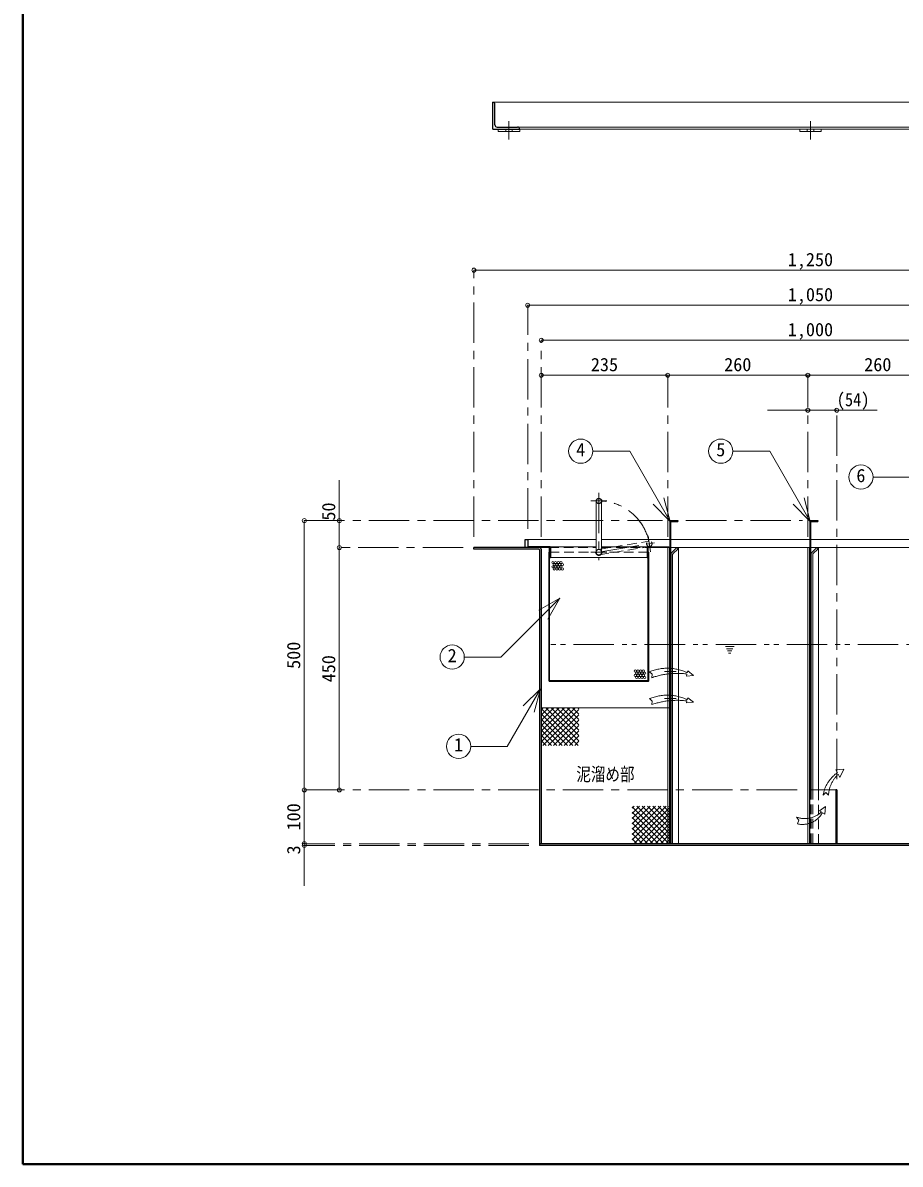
# Model space of a CAD drawing. Units: millimetres at full size, sheet at 1:15; some dimension numbers follow another scale. Extents: x -3184 to 2891, y -2037 to 2178.
# Drawn here: x -3184 to -1555, y -2037 to 82 of the extents above; entities that cross this region are included whole.
import ezdxf
from ezdxf.enums import TextEntityAlignment as Align

# ---------------------------------------------------------------- set-up
doc = ezdxf.new("R2010")
doc.units = ezdxf.units.MM
doc.header["$LTSCALE"] = 15
doc.header["$PDMODE"] = 32
doc.header["$PDSIZE"] = 7.5
for name, pattern in [('CHAIN1', [8, 5, -1, 1, -1]), ('DASHED1', [1.8, 1.2, -0.6]), ('DOUBLE_CHAIN1', [8.8, 5, -1, 0.6, -0.6, 0.6, -1])]:
    doc.linetypes.add(name, pattern=pattern)
doc.layers.add('0-0', color=4, linetype='Continuous', lineweight=9)
doc.styles.add('ＭＳ ゴシック', font='')
doc.styles.get('ＭＳ ゴシック').set_extended_font_data('MS Gothic')

msp = doc.modelspace()

# ---------------------------------------------------------------- linework, layer by layer
at = {"layer": '0-0', "color": 1, "lineweight": 40}
for p, q in [((-3184.2, -2037.13), (-3184.2, 2177.87)), ((2890.8, -2037.13), (-3184.2, -2037.13))]:
    msp.add_line(p, q, dxfattribs=at)
at = {"layer": '0-0', "color": 5, "lineweight": 25}
for p, q in [((-2311.7, -115.33), (-2311.7, -65.33)), ((-2307.7, -107.33), (-2307.7, -69.33)), ((-2311.7, -115.33), (-2261.7, -115.33)), ((-2303.7, -111.33), (-2265.7, -111.33)), ((-1982.95, -843.63), (-1982.95, -1442.13)), ((-1981.45, -842.13), (-1967.95, -842.13)), ((-1981.45, -844.38), (-1981.45, -1442.13)), ((-1980.7, -843.63), (-1967.95, -843.63)), ((-1967.95, -842.13), (-1967.95, -843.63)), ((-1722.95, -843.63), (-1722.95, -1342.13)), ((-1721.45, -842.13), (-1707.95, -842.13)), ((-1721.45, -844.38), (-1721.45, -1342.13)), ((-1720.7, -843.63), (-1707.95, -843.63)), ((-1707.95, -842.13), (-1707.95, -843.63)), ((-2246.7, -877.13), (-2246.7, -892.13)), ((-2346.7, -895.13), (-2346.7, -892.13)), ((-2206.95, -892.13), (-2346.7, -892.13)), ((-2226.2, -895.13), (-2346.7, -895.13)), ((-2244.7, -890.63), (-2244.7, -892.13)), ((-2206.2, -890.63), (-2244.7, -890.63)), ((-2224.7, -896.63), (-2224.7, -1445.13)), ((-2221.7, -895.13), (-2221.7, -1442.13)), ((-2207.2, -900.63), (-2206.2, -900.63)), ((-2207.2, -1139.63), (-2207.2, -900.63)), ((-2206.2, -1139.13), (-2206.2, -892.88)), ((-2206.2, -910.63), (-2204.7, -910.63)), ((-2204.7, -892.13), (-2204.7, -910.63)), ((-2024.7, -892.13), (-2024.7, -910.63)), ((-2024.7, -910.63), (-2023.2, -910.63)), ((-2023.2, -890.63), (-1984.7, -890.63)), ((-2023.2, -1139.13), (-2023.2, -892.88)), ((-2023.2, -900.63), (-2022.2, -900.63)), ((-1984.7, -892.13), (-2022.45, -892.13)), ((-2022.2, -1139.63), (-2022.2, -900.63)), ((-1984.7, -892.13), (-1984.7, -890.63)), ((-2023.2, -1140.63), (-2206.2, -1140.63)), ((-2023.7, -1139.63), (-2205.7, -1139.63)), ((-1721.45, -1342.13), (-1722.95, -1342.13)), ((-1674.45, -1342.13), (-1674.45, -1442.13)), ((-1672.95, -1342.13), (-1674.45, -1342.13)), ((-1672.95, -1342.13), (-1672.95, -1442.13)), ((-1218.7, -1442.13), (-2224.7, -1442.13))]:
    msp.add_line(p, q, dxfattribs=at)
at = {"layer": '0-0', "color": 7, "lineweight": 18}
for p, q in [((-1131.7, -65.33), (-2311.7, -65.33)), ((-2265.7, -111.33), (-1177.7, -111.33)), ((-2261.7, -115.33), (-1181.7, -115.33)), ((-2125.81, -713.21), (-2057.36, -713.21)), ((-1982.12, -843.53), (-2057.36, -713.21)), ((-1865.81, -713.21), (-1797.36, -713.21)), ((-1722.12, -843.53), (-1797.36, -713.21)), ((-1605.63, -761.29), (-1537.18, -761.29)), ((-1982.12, -843.53), (-1993.76, -800.07)), ((-1722.12, -843.53), (-1733.76, -800.07)), ((-2119.7, -805.76), (-2119.7, -900.63)), ((-2109.7, -805.63), (-2109.7, -900.63)), ((-1982.12, -843.53), (-2013.94, -811.71)), ((-1722.12, -843.53), (-1753.94, -811.71)), ((-1986.7, -1442.13), (-1986.7, -892.13)), ((-1984.7, -892.13), (-1983.7, -892.13)), ((-1983.7, -1442.13), (-1983.7, -892.13)), ((-1980.7, -904.37), (-1980.7, -1442.13)), ((-1979.82, -902.25), (-1969.7, -892.13)), ((-1977.7, -904.99), (-1977.7, -1442.13)), ((-1977.26, -903.93), (-1967.58, -894.25)), ((-1969.7, -892.13), (-1967.58, -894.25)), ((-1726.7, -892.13), (-1723.7, -892.13)), ((-1726.7, -1442.13), (-1726.7, -892.13)), ((-1723.7, -1442.13), (-1723.7, -892.13)), ((-1720.7, -904.37), (-1720.7, -1342.13)), ((-1719.82, -902.25), (-1709.7, -892.13)), ((-1717.7, -904.99), (-1717.7, -1342.13)), ((-1717.26, -903.93), (-1707.58, -894.25)), ((-1709.7, -892.13), (-1707.58, -894.25)), ((-2187.09, -985.86), (-2296.76, -1095.52)), ((-2187.09, -985.86), (-2226.06, -1008.36)), ((-2187.09, -985.86), (-2209.59, -1024.83)), ((-2364.51, -1095.52), (-2296.76, -1095.52)), ((-2223.35, -1154.49), (-2285.01, -1261.28)), ((-2223.35, -1154.49), (-2255.17, -1186.31)), ((-2223.35, -1154.49), (-2235, -1197.95)), ((-2352.67, -1261.28), (-2285.01, -1261.28)), ((-1722.95, -1342.13), (-1722.95, -1442.13)), ((-1721.45, -1342.13), (-1674.45, -1342.13))]:
    msp.add_line(p, q, dxfattribs=at)
at = {"layer": '0-0', "linetype": 'CHAIN1'}
for p, q in [((-2281.7, -134.33), (-2281.7, -100.33)), ((-1721.7, -134.33), (-1721.7, -100.33)), ((-2346.7, -872.13), (-2346.7, -377.13)), ((-2246.7, -857.13), (-2246.7, -442.13)), ((-2221.7, -872.13), (-2221.7, -507.13)), ((-1986.7, -872.13), (-1986.7, -572.13)), ((-1726.7, -872.13), (-1726.7, -572.13)), ((-1672.95, -1322.13), (-1672.95, -637.13)), ((-2114.7, -790.63), (-2114.7, -915.63)), ((-2129.7, -805.63), (-2099.7, -805.63)), ((-2661.7, -842.13), (-1996.45, -842.13)), ((-1952.95, -842.13), (-1736.45, -842.13)), ((-2114.7, -900.63), (-2006.17, -882.73)), ((-2018.53, -899.97), (-2023.41, -870.37)), ((-2366.7, -892.13), (-2596.7, -892.13)), ((-2129.7, -900.63), (-2099.7, -900.63)), ((-1992.95, -1122.13), (-1971.45, -1122.13)), ((-1992.95, -1172.13), (-1971.45, -1172.13)), ((-2661.7, -1342.13), (-1742.95, -1342.13)), ((-2244.7, -1442.13), (-2661.7, -1442.13)), ((-2244.7, -1445.13), (-2661.7, -1445.13))]:
    msp.add_line(p, q, dxfattribs=at)
at = {"layer": '0-0'}
for p, q in [((-2301.7, -119.33), (-2301.7, -115.33)), ((-2301.7, -119.33), (-2261.7, -119.33)), ((-2261.7, -119.33), (-2261.7, -115.33)), ((-1741.7, -119.33), (-1741.7, -115.33)), ((-1741.7, -119.33), (-1701.7, -119.33)), ((-1701.7, -119.33), (-1701.7, -115.33)), ((-2346.7, -377.13), (-1096.7, -377.13)), ((-1196.7, -442.13), (-2246.7, -442.13)), ((-2221.7, -507.13), (-1221.7, -507.13)), ((-1986.7, -572.13), (-2221.7, -572.13)), ((-1726.7, -572.13), (-1986.7, -572.13)), ((-1466.7, -572.13), (-1726.7, -572.13)), ((-1597.95, -637.13), (-1801.7, -637.13)), ((-2596.7, -767.13), (-2596.7, -892.13)), ((-2661.7, -842.13), (-2661.7, -1342.13)), ((-2246.7, -877.13), (-2119.7, -877.13)), ((-2109.7, -877.13), (-1982.95, -877.13)), ((-1981.45, -877.13), (-1722.95, -877.13)), ((-1721.45, -877.13), (-1196.7, -877.13)), ((-2596.7, -892.13), (-2596.7, -1342.13)), ((-2206.2, -890.63), (-2119.7, -890.63)), ((-2204.7, -910.63), (-2024.7, -910.63)), ((-2109.7, -890.63), (-2023.2, -890.63)), ((-1984.7, -892.13), (-1982.95, -892.13)), ((-1981.45, -892.13), (-1726.7, -892.13)), ((-1966.7, -1442.13), (-1966.7, -892.13)), ((-1723.7, -892.13), (-1722.95, -892.13)), ((-1721.45, -892.13), (-1466.7, -892.13)), ((-1706.7, -1342.13), (-1706.7, -892.13)), ((-2221.7, -1252.67), (-2158.66, -1189.63)), ((-2221.7, -1242.77), (-2168.56, -1189.63)), ((-2221.7, -1232.87), (-2178.46, -1189.63)), ((-2221.7, -1222.97), (-2188.36, -1189.63)), ((-2221.7, -1213.07), (-2198.26, -1189.63)), ((-2221.7, -1203.17), (-2208.16, -1189.63)), ((-2221.7, -1193.27), (-2218.06, -1189.63)), ((-2221.7, -1189.63), (-1982.95, -1189.63)), ((-2221.7, -1190.98), (-2153.05, -1259.63)), ((-2221.7, -1200.88), (-2162.95, -1259.63)), ((-2218.76, -1259.63), (-2151.7, -1192.57)), ((-2213.15, -1189.63), (-2151.7, -1251.08)), ((-2208.86, -1259.63), (-2151.7, -1202.47)), ((-2203.25, -1189.63), (-2151.7, -1241.18)), ((-2193.35, -1189.63), (-2151.7, -1231.28)), ((-2183.45, -1189.63), (-2151.7, -1221.38)), ((-2173.55, -1189.63), (-2151.7, -1211.48)), ((-2163.65, -1189.63), (-2151.7, -1201.58)), ((-2153.75, -1189.63), (-2151.7, -1191.68)), ((-2221.7, -1210.78), (-2172.85, -1259.63)), ((-2221.7, -1220.68), (-2182.75, -1259.63)), ((-2198.96, -1259.63), (-2151.7, -1212.37)), ((-2189.07, -1259.63), (-2151.7, -1222.27)), ((-2221.7, -1230.58), (-2192.65, -1259.63)), ((-2221.7, -1240.48), (-2202.55, -1259.63)), ((-2221.7, -1250.38), (-2212.45, -1259.63)), ((-2179.17, -1259.63), (-2151.7, -1232.17)), ((-2169.27, -1259.63), (-2151.7, -1242.07)), ((-2159.37, -1259.63), (-2151.7, -1251.97)), ((-2661.7, -1342.13), (-2661.7, -1442.13)), ((-2052.95, -1435.17), (-1989.91, -1372.13)), ((-2052.95, -1425.27), (-1999.81, -1372.13)), ((-2052.95, -1415.37), (-2009.71, -1372.13)), ((-2052.95, -1405.47), (-2019.61, -1372.13)), ((-2052.95, -1395.57), (-2029.51, -1372.13)), ((-2052.95, -1385.67), (-2039.41, -1372.13)), ((-2052.95, -1375.77), (-2049.31, -1372.13)), ((-2052.95, -1373.48), (-1984.3, -1442.13)), ((-2050.01, -1442.13), (-1982.95, -1375.07)), ((-2044.4, -1372.13), (-1982.95, -1433.58)), ((-2034.5, -1372.13), (-1982.95, -1423.68)), ((-2024.6, -1372.13), (-1982.95, -1413.78)), ((-2014.7, -1372.13), (-1982.95, -1403.88)), ((-2004.8, -1372.13), (-1982.95, -1393.98)), ((-1994.9, -1372.13), (-1982.95, -1384.08)), ((-1985, -1372.13), (-1982.95, -1374.18)), ((-2052.95, -1383.38), (-1994.2, -1442.13)), ((-2052.95, -1393.28), (-2004.1, -1442.13)), ((-2040.11, -1442.13), (-1982.95, -1384.97)), ((-2030.21, -1442.13), (-1982.95, -1394.87)), ((-2052.95, -1403.18), (-2014, -1442.13)), ((-2052.95, -1413.08), (-2023.9, -1442.13)), ((-2020.32, -1442.13), (-1982.95, -1404.77)), ((-2010.42, -1442.13), (-1982.95, -1414.67)), ((-2052.95, -1422.98), (-2033.8, -1442.13)), ((-2052.95, -1432.88), (-2043.7, -1442.13)), ((-2000.52, -1442.13), (-1982.95, -1424.57)), ((-1990.62, -1442.13), (-1982.95, -1434.47)), ((-2661.7, -1442.13), (-2661.7, -1520.13))]:
    msp.add_line(p, q, dxfattribs=at)
at = {"layer": '0-0', "linetype": 'DASHED1'}
for p, q in [((-2287.7, -119.33), (-2287.7, -115.33)), ((-2275.7, -119.33), (-2275.7, -115.33)), ((-1727.7, -119.33), (-1727.7, -115.33)), ((-1715.7, -119.33), (-1715.7, -115.33)), ((-2115.52, -895.7), (-2021.78, -880.24)), ((-2113.89, -905.56), (-2020.15, -890.11)), ((-2206.95, -892.13), (-2119.7, -892.13)), ((-2206.2, -900.63), (-2129.7, -900.63)), ((-2109.7, -892.13), (-2022.45, -892.13)), ((-2023.2, -900.63), (-2099.7, -900.63)), ((-1721.45, -1342.13), (-1721.45, -1442.13)), ((-1720.7, -1342.13), (-1720.7, -1442.13)), ((-1717.7, -1342.13), (-1717.7, -1442.13)), ((-1706.7, -1442.13), (-1706.7, -1342.13))]:
    msp.add_line(p, q, dxfattribs=at)
at = {"layer": '0-0', "linetype": 'DOUBLE_CHAIN1'}
for p, q in [((-1426.7, -1072.13), (-2211.7, -1072.13)), ((-1863.7, -1076.13), (-1879.7, -1076.13)), ((-1865.7, -1080.13), (-1877.7, -1080.13)), ((-1867.7, -1084.13), (-1875.7, -1084.13)), ((-1869.7, -1088.13), (-1873.7, -1088.13)), ((-1949.56, -1121.1), (-1950.53, -1124.66)), ((-1951.16, -1126.98), (-1952.17, -1130.68)), ((-1951.16, -1176.98), (-1952.17, -1180.68)), ((-1949.56, -1171.1), (-1950.53, -1174.66)), ((-1671.77, -1310.35), (-1674.82, -1304.6)), ((-1670.1, -1313.13), (-1667.24, -1319.31)), ((-1705.07, -1380.75), (-1693.89, -1373.11)), ((-1695.38, -1387.45), (-1693.89, -1373.11)), ((-1705.07, -1380.75), (-1701.6, -1383.15)), ((-1699.56, -1384.56), (-1695.38, -1387.45))]:
    msp.add_line(p, q, dxfattribs=at)
at = {"layer": '0-0', "color": 7, "linetype": 'DASHED1', "lineweight": 18}
for p, q in [((-1982.95, -1109.63), (-1981.45, -1109.63)), ((-1982.95, -1134.63), (-1981.45, -1134.63)), ((-1982.95, -1159.63), (-1981.45, -1159.63)), ((-1982.95, -1184.63), (-1981.45, -1184.63))]:
    msp.add_line(p, q, dxfattribs=at)
at = {"layer": '0-0', "color": 5, "lineweight": 25}
for points in [[(-2251.7, -892.13), (-2251.7, -877.13), (-2246.7, -877.13)], [(-1218.7, -1082.63), (-1218.7, -1445.13), (-2224.7, -1445.13)]]:
    msp.add_lwpolyline(points, dxfattribs=at)
at = {"layer": '0-0', "linetype": 'DOUBLE_CHAIN1'}
for points in [[(-2020.51, -1122.71), (-2015.71, -1127.15), (-2016.33, -1133.82)], [(-1949.56, -1121.1), (-1939.18, -1129.52), (-1952.17, -1130.68)], [(-2020.51, -1172.71), (-2015.71, -1177.15), (-2016.33, -1183.82)], [(-1949.56, -1171.1), (-1939.18, -1179.52), (-1952.17, -1180.68)], [(-1674.82, -1304.6), (-1659.65, -1303.69), (-1667.24, -1319.31)], [(-1698.17, -1351.78), (-1693.05, -1346.78), (-1688.3, -1352.06)], [(-1747.46, -1392.68), (-1743.19, -1398.54), (-1745.62, -1405.36)]]:
    msp.add_lwpolyline(points, dxfattribs=at)
at = {"layer": '0-0', "color": 7, "lineweight": 18}
for centre in [(-2148.31, -713.21), (-1888.31, -713.21), (-1628.13, -761.29), (-2387.01, -1095.52), (-2375.17, -1261.28)]:
    msp.add_circle(centre, 22.5, dxfattribs=at)
at = {"layer": '0-0', "color": 5, "lineweight": 25}
msp.add_circle((-2114.7, -805.63), 5, dxfattribs=at)
at = {"layer": '0-0', "linetype": 'DASHED1'}
msp.add_circle((-2020.97, -885.17), 5, dxfattribs=at)
at = {"layer": '0-0'}
for centre in [(-2200.06, -919.89), (-2200.06, -927.89), (-2197.56, -923.89), (-2197.56, -931.89), (-2195.06, -919.89), (-2195.06, -927.89), (-2192.56, -923.89), (-2192.56, -931.89), (-2190.06, -919.89), (-2190.06, -927.89), (-2187.56, -923.89), (-2187.56, -931.89), (-2185.06, -919.89), (-2185.06, -927.89), (-2182.56, -923.89), (-2182.56, -931.89), (-2047.06, -1121.43), (-2042.06, -1121.43), (-2037.06, -1121.43), (-2032.06, -1121.43), (-2047.06, -1129.43), (-2044.56, -1125.43), (-2044.56, -1133.43), (-2042.06, -1129.43), (-2039.56, -1125.43), (-2039.56, -1133.43), (-2037.06, -1129.43), (-2034.56, -1125.43), (-2034.56, -1133.43), (-2032.06, -1129.43), (-2029.56, -1125.43), (-2029.56, -1133.43)]:
    msp.add_circle(centre, 2, dxfattribs=at)
at = {"layer": '0-0', "color": 5, "lineweight": 25}
for centre, radius, start, end in [((-2311.7, -69.33), 4, 0, 90), ((-2303.7, -107.33), 4, 180, 270), ((-2265.7, -115.33), 4, 0, 90), ((-1981.45, -843.63), 1.5, 90, 180), ((-1980.7, -844.38), 0.75, 90, 180), ((-1721.45, -843.63), 1.5, 90, 180), ((-1720.7, -844.38), 0.75, 90, 180), ((-2226.2, -896.63), 1.5, 0, 90), ((-2224.7, -895.13), 3, 0, 90), ((-2206.95, -892.88), 0.75, 0, 90), ((-2206.2, -892.13), 1.5, 0, 90), ((-2023.2, -892.13), 1.5, 90, 180), ((-2022.45, -892.88), 0.75, 90, 180), ((-2206.2, -1139.63), 1, 180, 270), ((-2205.7, -1139.13), 0.5, 180, 270), ((-2023.7, -1139.13), 0.5, 270, 0), ((-2023.2, -1139.63), 1, 270, 0)]:
    msp.add_arc(centre, radius, start, end, dxfattribs=at)
at = {"layer": '0-0', "linetype": 'CHAIN1'}
msp.add_arc((-2114.7, -900.63), 95, 9.36346, 90, dxfattribs=at)
at = {"layer": '0-0', "linetype": 'DASHED1'}
for radius, start, end in [(6, 180, 0), (5, 0, 180)]:
    msp.add_arc((-2114.7, -900.63), radius, start, end, dxfattribs=at)
at = {"layer": '0-0', "color": 7, "lineweight": 18}
for centre, radius, start, end in [((-2114.7, -900.63), 5, 180, 0), ((-1977.7, -904.37), 3, 135, 180), ((-1976.2, -904.99), 1.5, 135, 180), ((-1717.7, -904.37), 3, 135, 180), ((-1716.2, -904.99), 1.5, 135, 180)]:
    msp.add_arc(centre, radius, start, end, dxfattribs=at)
at = {"layer": '0-0', "linetype": 'DOUBLE_CHAIN1'}
for centre, radius, start, end in [((-1987.73, -1203.2), 86.91, 64.65596, 112.15721), ((-1969.43, -1266.84), 141.05, 82.55939, 109.42348), ((-1987.73, -1253.2), 86.91, 64.65596, 112.15721), ((-1969.43, -1316.84), 141.05, 82.55939, 109.42348), ((-1637.35, -1361.42), 61.59, 123.98307, 170.99646), ((-1632.05, -1354.64), 56.31, 132.51176, 177.36854), ((-1732.05, -1351.73), 43.76, 249.37581, 314.10079), ((-1736.78, -1363.52), 42.76, 258.06872, 330.51954)]:
    msp.add_arc(centre, radius, start, end, dxfattribs=at)
at = {"layer": '0-0', "color": 1}
for p in [(-2346.7, -377.13), (-2246.7, -442.13), (-2221.7, -507.13), (-2221.7, -572.13), (-1986.7, -572.13), (-1726.7, -572.13), (-1726.7, -637.13), (-1672.95, -637.13), (-2661.7, -842.13), (-2596.7, -842.13), (-2596.7, -892.13), (-2661.7, -1342.13), (-2596.7, -1342.13), (-2661.7, -1442.13), (-2661.7, -1445.13)]:
    msp.add_point(p, dxfattribs=at)

# ---------------------------------------------------------------- texts
at = {"layer": '0-0', "color": 7, "style": 'ＭＳ ゴシック'}
for s, p in [('1,250', (-1763.89, -377.13)), ('1,050', (-1763.89, -442.13)), ('1,000', (-1763.89, -507.13)), ('235', (-2129.51, -572.13)), ('260', (-1882.01, -572.13)), ('260', (-1622.01, -572.13)), ('4', (-2156.75, -730.09)), ('5', (-1896.75, -730.09)), ('6', (-1636.57, -778.16)), ('2', (-2395.45, -1112.4)), ('1', (-2383.61, -1278.16))]:
    msp.add_text(s, height=24.74, dxfattribs=at).set_placement(p, align=Align.BOTTOM_LEFT)
for s, width, p in [('(54)', 0.9, (-1672.95, -637.13)), ('泥溜め部', 0.8, (-2156.45, -1332.76))]:
    msp.add_text(s, height=24.74, dxfattribs=dict(at, width=width)).set_placement(p, align=Align.BOTTOM_LEFT)
for s, p in [('50', (-2596.7, -842.13)), ('500', (-2661.7, -1117.44)), ('450', (-2596.7, -1142.44)), ('100', (-2661.7, -1417.44)), ('3', (-2661.7, -1462.01))]:
    msp.add_text(s, height=24.74, rotation=90, dxfattribs=at).set_placement(p, align=Align.BOTTOM_LEFT)

doc.saveas('drawing.dxf')
